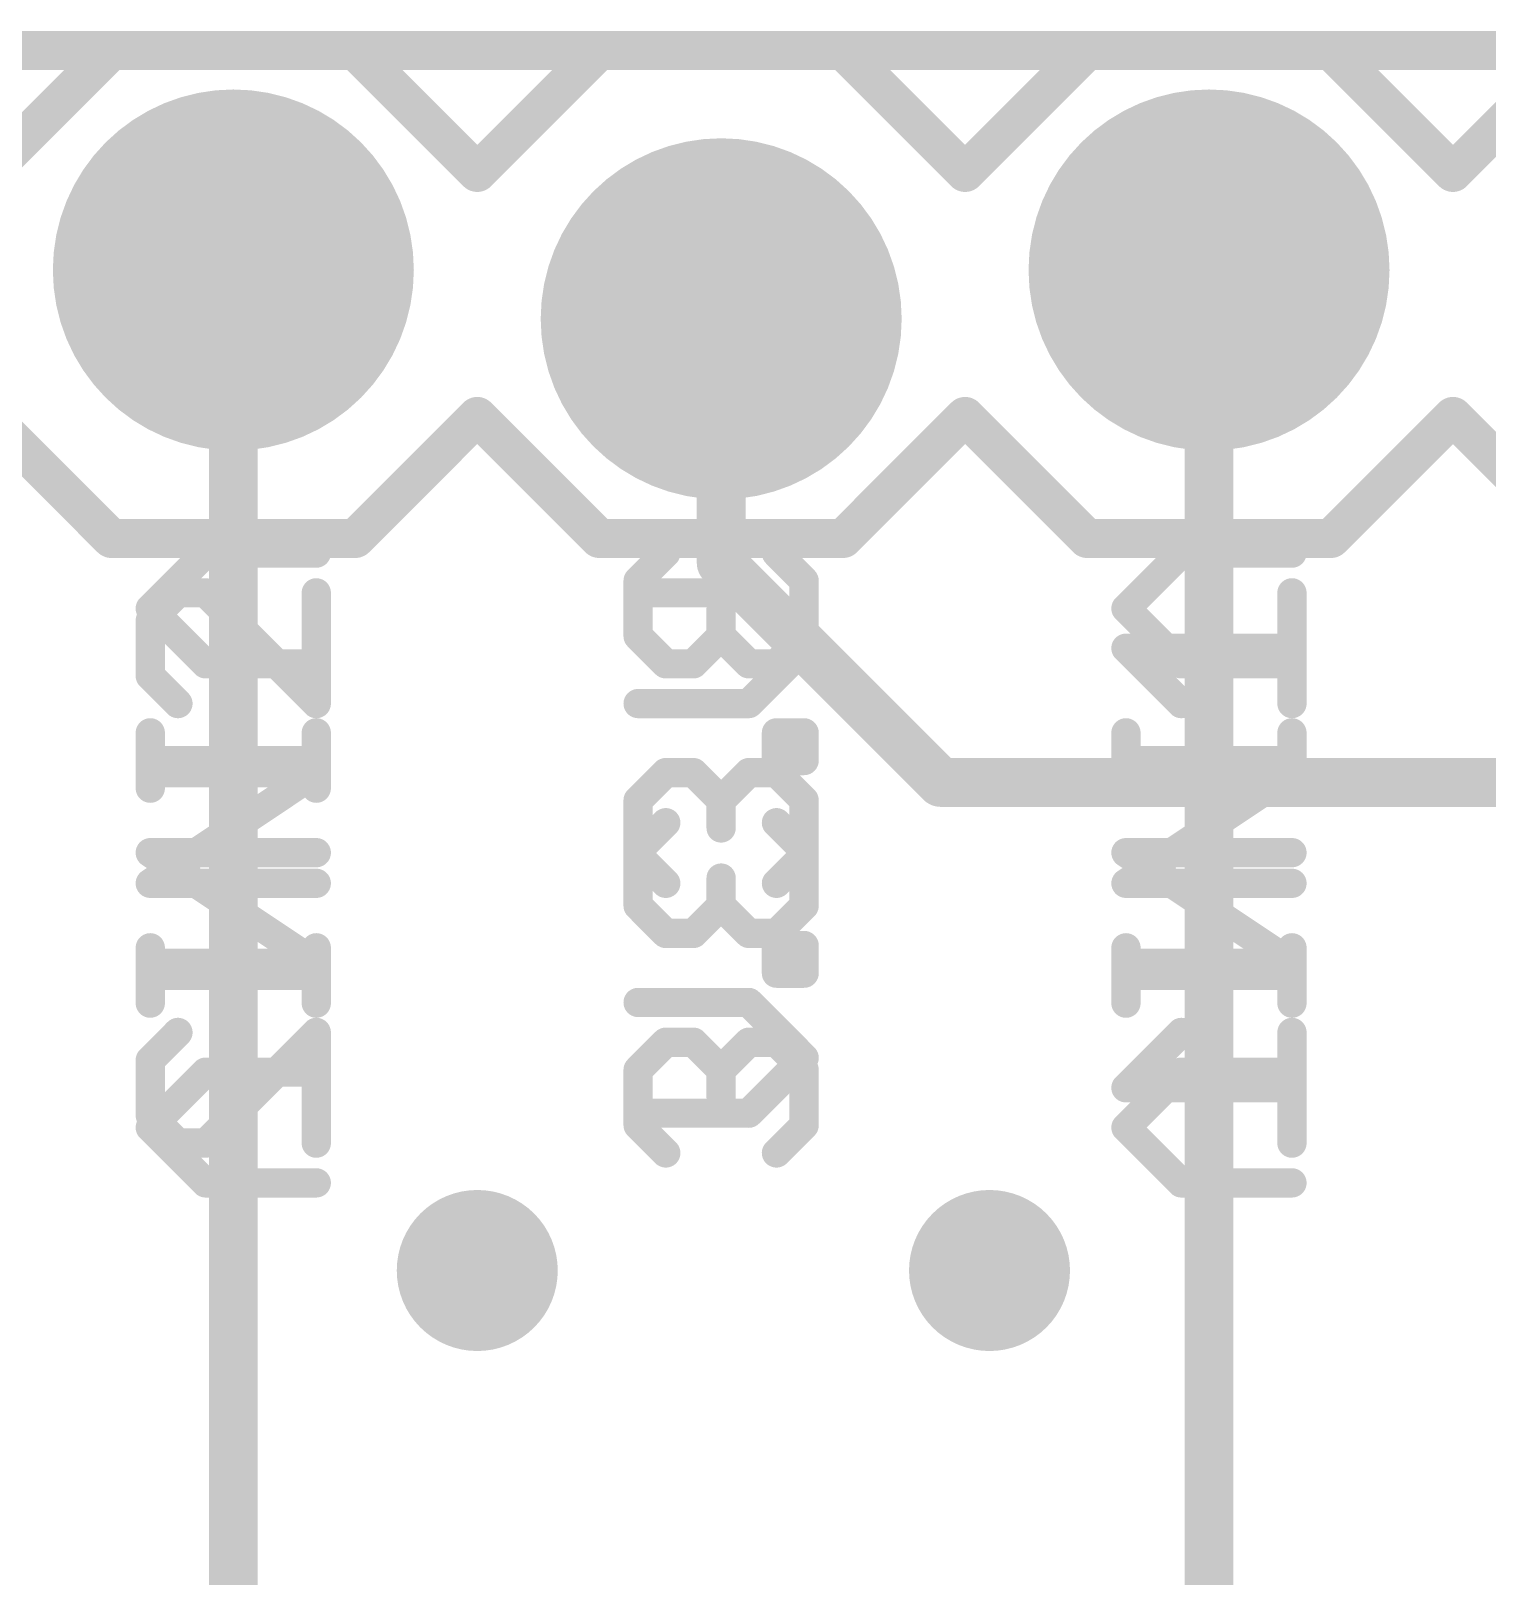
# Model space of a CAD drawing. Extents: x -22 to 88, y -20 to 45.
# Drawn here: x 10.38 to 17.96, y 36.51 to 44.55 of the extents above; entities that cross this region are included whole.
import ezdxf

# ---------------------------------------------------------------- set-up
doc = ezdxf.new("R2010")
doc.units = 0
for name, color, linetype in [('1', 12, 'CONTINUOUS'), ('16', 132, 'CONTINUOUS'), ('17', 110, 'CONTINUOUS'), ('18', 110, 'CONTINUOUS'), ('20', 53, 'CONTINUOUS'), ('21', 41, 'CONTINUOUS'), ('22', 40, 'CONTINUOUS'), ('51', 53, 'CONTINUOUS')]:
    doc.layers.add(name, color=color, linetype=linetype)

# ---------------------------------------------------------------- blocks, each defined once
blk = doc.blocks.new('RECT')
blk.add_solid([(-0.5, -0.5), (0.5, -0.5), (-0.5, 0.5), (0.5, 0.5)])
blk = doc.blocks.new('ROUNDP')
at = {"const_width": 0.5}
blk.add_lwpolyline([(0, -0.25, 1), (0, 0.25, 1), (0, -0.25)], format="xyb", dxfattribs=at)
blk = doc.blocks.new('ROUNDV')
at = {"const_width": 0.5}
blk.add_lwpolyline([(0, -0.25, 1), (0, 0.25, 1), (0, -0.25)], format="xyb", dxfattribs=at)

msp = doc.modelspace()

# ---------------------------------------------------------------- linework, layer by layer
at = {"layer": '1'}
for points, const_width in [([(1.778, 44.45), (28.702, 44.45)], 0.1524), ([(11.43, 35.56), (11.43, 43.307)], 0.254), ([(16.51, 35.687), (16.51, 43.307)], 0.254)]:
    msp.add_lwpolyline(points, dxfattribs=dict(at, const_width=const_width))
at = {"layer": '1', "const_width": 0.127}
for points in [[(11.4935, 43.307, 1), (11.3665, 43.307)], [(16.5735, 43.307, 1), (16.4465, 43.307)]]:
    msp.add_lwpolyline(points, format="xyb", dxfattribs=at)
at = {"layer": '16'}
for points, const_width in [([(1.778, 44.45), (28.702, 44.45)], 0.1524), ([(13.97, 41.783), (13.97, 43.053)], 0.254), ([(15.113, 40.64), (13.97, 41.783)], 0.254), ([(20.828, 40.64), (15.113, 40.64)], 0.254)]:
    msp.add_lwpolyline(points, dxfattribs=dict(at, const_width=const_width))
at = {"layer": '16', "const_width": 0.127}
for points in [[(14.0335, 43.053, 1), (13.9065, 43.053)], [(14.0149, 41.8279, 1), (13.9251, 41.7381)], [(13.9065, 41.783, 1), (14.0335, 41.783)], [(15.113, 40.7035, 1), (15.113, 40.5765)], [(15.0681, 40.5951, 1), (15.1579, 40.6849)]]:
    msp.add_lwpolyline(points, format="xyb", dxfattribs=at)
at = {"layer": '20', "const_width": 0.2032}
msp.add_lwpolyline([(1.778, 44.45), (28.702, 44.45)], dxfattribs=at)
at = {"layer": '21'}
for points, const_width in [([(10.16, 43.815), (10.795, 44.45)], 0.2032), ([(10.795, 44.45), (12.065, 44.45)], 0.2032), ([(12.065, 44.45), (12.7, 43.815)], 0.2032), ([(13.335, 44.45), (12.7, 43.815)], 0.2032), ([(13.335, 44.45), (14.605, 44.45)], 0.2032), ([(14.605, 44.45), (15.24, 43.815)], 0.2032), ([(15.24, 43.815), (15.875, 44.45)], 0.2032), ([(15.875, 44.45), (17.145, 44.45)], 0.2032), ([(17.145, 44.45), (17.78, 43.815)], 0.2032), ([(17.78, 43.815), (18.415, 44.45)], 0.2032), ([(10.795, 41.91), (10.16, 42.545)], 0.2032), ([(12.7, 42.545), (12.065, 41.91)], 0.2032), ([(12.7, 42.545), (13.335, 41.91)], 0.2032), ([(15.24, 42.545), (14.605, 41.91)], 0.2032), ([(15.875, 41.91), (15.24, 42.545)], 0.2032), ([(17.78, 42.545), (17.145, 41.91)], 0.2032), ([(18.415, 41.91), (17.78, 42.545)], 0.2032), ([(12.065, 41.91), (10.795, 41.91)], 0.2032), ([(14.605, 41.91), (13.335, 41.91)], 0.2032), ([(17.145, 41.91), (15.875, 41.91)], 0.2032), ([(11.1415, 41.6269), (10.9975, 41.4828)], 0.1524), ([(11.2856, 41.6269), (11.1415, 41.6269)], 0.1524), ([(11.8618, 41.0507), (11.2856, 41.6269)], 0.1524), ([(11.8618, 41.6269), (11.8618, 41.0507)], 0.1524), ([(14.1137, 41.6269), (13.5375, 41.6269)], 0.1524), ([(14.4018, 41.3388), (14.1137, 41.6269)], 0.1524), ([(16.9418, 41.0507), (16.9418, 41.6269)], 0.1524), ([(10.9975, 41.4828), (10.9975, 41.1947)], 0.1524), ([(14.1137, 41.0507), (14.4018, 41.3388)], 0.1524), ([(16.3656, 41.0507), (16.0775, 41.3388)], 0.1524), ([(16.0775, 41.3388), (16.9418, 41.3388)], 0.1524), ([(10.9975, 41.1947), (11.1415, 41.0507)], 0.1524), ([(13.5375, 41.0507), (14.1137, 41.0507)], 0.1524), ([(10.9975, 40.1152), (11.8618, 40.6914)], 0.1524), ([(11.8618, 40.6914), (10.9975, 40.6914)], 0.1524), ([(13.5375, 40.5473), (13.6815, 40.6914)], 0.1524), ([(13.6815, 40.6914), (13.8256, 40.6914)], 0.1524), ([(13.8256, 40.6914), (13.9696, 40.5473)], 0.1524), ([(13.9696, 40.5473), (14.1137, 40.6914)], 0.1524), ([(14.1137, 40.6914), (14.2577, 40.6914)], 0.1524), ([(14.2577, 40.6914), (14.4018, 40.5473)], 0.1524), ([(16.0775, 40.1152), (16.9418, 40.6914)], 0.1524), ([(16.9418, 40.6914), (16.0775, 40.6914)], 0.1524), ([(13.5375, 40.2592), (13.5375, 40.5473)], 0.1524), ([(13.9696, 40.5473), (13.9696, 40.4033)], 0.1524), ([(14.4018, 40.5473), (14.4018, 40.2592)], 0.1524), ([(13.6815, 40.1152), (13.5375, 40.2592)], 0.1524), ([(14.4018, 40.2592), (14.2577, 40.1152)], 0.1524), ([(11.8618, 40.1152), (10.9975, 40.1152)], 0.1524), ([(16.9418, 40.1152), (16.0775, 40.1152)], 0.1524), ([(10.9975, 39.4915), (10.9975, 39.7796)], 0.1524), ([(11.8618, 39.4915), (11.8618, 39.7796)], 0.1524), ([(14.2577, 39.6474), (14.2577, 39.7915)], 0.1524), ([(14.2577, 39.7915), (14.4018, 39.7915)], 0.1524), ([(14.4018, 39.7915), (14.4018, 39.6474)], 0.1524), ([(16.0775, 39.4915), (16.0775, 39.7796)], 0.1524), ([(16.9418, 39.4915), (16.9418, 39.7796)], 0.1524), ([(11.8618, 39.6355), (10.9975, 39.6355)], 0.1524), ([(14.4018, 39.6474), (14.2577, 39.6474)], 0.1524), ([(16.9418, 39.6355), (16.0775, 39.6355)], 0.1524), ([(13.5375, 39.1441), (13.6815, 39.2881)], 0.1524), ([(13.6815, 39.2881), (13.8256, 39.2881)], 0.1524), ([(13.8256, 39.2881), (13.9696, 39.1441)], 0.1524), ([(13.9696, 39.1441), (14.1137, 39.2881)], 0.1524), ([(14.1137, 39.2881), (14.2577, 39.2881)], 0.1524), ([(14.2577, 39.2881), (14.4018, 39.1441)], 0.1524), ([(10.9975, 38.8441), (11.2856, 39.1322)], 0.1524), ([(11.2856, 39.1322), (11.8618, 39.1322)], 0.1524), ([(11.4296, 38.556), (11.4296, 39.1322)], 0.1524), ([(13.5375, 38.8559), (13.5375, 39.1441)], 0.1524), ([(13.9696, 39.1441), (13.9696, 39)], 0.1524), ([(14.4018, 39.1441), (14.4018, 38.8559)], 0.1524), ([(16.0775, 38.8441), (16.3656, 39.1322)], 0.1524), ([(16.3656, 39.1322), (16.9418, 39.1322)], 0.1524), ([(16.5096, 38.556), (16.5096, 39.1322)], 0.1524), ([(13.6815, 38.7119), (13.5375, 38.8559)], 0.1524), ([(14.4018, 38.8559), (14.2577, 38.7119)], 0.1524), ([(11.2856, 38.556), (10.9975, 38.8441)], 0.1524), ([(16.3656, 38.556), (16.0775, 38.8441)], 0.1524), ([(11.8618, 38.556), (11.2856, 38.556)], 0.1524), ([(16.9418, 38.556), (16.3656, 38.556)], 0.1524)]:
    msp.add_lwpolyline(points, dxfattribs=dict(at, const_width=const_width))
for points, const_width in [([(10.795, 44.5008, 1), (10.795, 44.3992)], 0.1016), ([(10.8309, 44.4141, 1), (10.7591, 44.4859)], 0.1016), ([(12.1009, 44.4859, 1), (12.0291, 44.4141)], 0.1016), ([(12.065, 44.3992, 1), (12.065, 44.5008)], 0.1016), ([(13.335, 44.5008, 1), (13.335, 44.3992)], 0.1016), ([(13.3709, 44.4141, 1), (13.2991, 44.4859)], 0.1016), ([(14.6409, 44.4859, 1), (14.5691, 44.4141)], 0.1016), ([(14.605, 44.3992, 1), (14.605, 44.5008)], 0.1016), ([(15.875, 44.5008, 1), (15.875, 44.3992)], 0.1016), ([(15.9109, 44.4141, 1), (15.8391, 44.4859)], 0.1016), ([(17.1809, 44.4859, 1), (17.1091, 44.4141)], 0.1016), ([(17.145, 44.3992, 1), (17.145, 44.5008)], 0.1016), ([(12.6641, 43.8509, 1), (12.7359, 43.7791)], 0.1016), ([(12.6641, 43.7791, 1), (12.7359, 43.8509)], 0.1016), ([(15.2041, 43.8509, 1), (15.2759, 43.7791)], 0.1016), ([(15.2041, 43.7791, 1), (15.2759, 43.8509)], 0.1016), ([(17.7441, 43.8509, 1), (17.8159, 43.7791)], 0.1016), ([(17.7441, 43.7791, 1), (17.8159, 43.8509)], 0.1016), ([(12.7359, 42.5809, 1), (12.6641, 42.5091)], 0.1016), ([(12.7359, 42.5091, 1), (12.6641, 42.5809)], 0.1016), ([(15.2759, 42.5809, 1), (15.2041, 42.5091)], 0.1016), ([(15.2759, 42.5091, 1), (15.2041, 42.5809)], 0.1016), ([(17.8159, 42.5809, 1), (17.7441, 42.5091)], 0.1016), ([(17.8159, 42.5091, 1), (17.7441, 42.5809)], 0.1016), ([(10.795, 41.9608, 1), (10.795, 41.8592)], 0.1016), ([(10.7591, 41.8741, 1), (10.8309, 41.9459)], 0.1016), ([(12.0291, 41.9459, 1), (12.1009, 41.8741)], 0.1016), ([(12.065, 41.8592, 1), (12.065, 41.9608)], 0.1016), ([(13.335, 41.9608, 1), (13.335, 41.8592)], 0.1016), ([(13.2991, 41.8741, 1), (13.3709, 41.9459)], 0.1016), ([(14.5691, 41.9459, 1), (14.6409, 41.8741)], 0.1016), ([(14.605, 41.8592, 1), (14.605, 41.9608)], 0.1016), ([(15.875, 41.9608, 1), (15.875, 41.8592)], 0.1016), ([(15.8391, 41.8741, 1), (15.9109, 41.9459)], 0.1016), ([(17.1091, 41.9459, 1), (17.1809, 41.8741)], 0.1016), ([(17.145, 41.8592, 1), (17.145, 41.9608)], 0.1016), ([(11.1415, 41.665, 1), (11.1415, 41.5888)], 0.0762), ([(11.1685, 41.6, 1), (11.1146, 41.6538)], 0.0762), ([(11.3125, 41.6538, 1), (11.2586, 41.6)], 0.0762), ([(11.2856, 41.5888, 1), (11.2856, 41.665)], 0.0762), ([(11.8999, 41.6269, 1), (11.8237, 41.6269)], 0.0762), ([(13.5375, 41.665, 1), (13.5375, 41.5888)], 0.0762), ([(14.1406, 41.6538, 1), (14.0867, 41.6)], 0.0762), ([(14.1137, 41.5888, 1), (14.1137, 41.665)], 0.0762), ([(16.9799, 41.6269, 1), (16.9037, 41.6269)], 0.0762), ([(10.9705, 41.5098, 1), (11.0244, 41.4559)], 0.0762), ([(11.0356, 41.4828, 1), (10.9594, 41.4828)], 0.0762), ([(14.4287, 41.3119, 1), (14.3749, 41.3657)], 0.0762), ([(14.3749, 41.3119, 1), (14.4287, 41.3657)], 0.0762), ([(16.1044, 41.3657, 1), (16.0505, 41.3118)], 0.0762), ([(16.0775, 41.3769, 1), (16.0775, 41.3007)], 0.0762), ([(16.9418, 41.3007, 1), (16.9418, 41.3769)], 0.0762), ([(11.0244, 41.2217, 1), (10.9705, 41.1678)], 0.0762), ([(10.9594, 41.1947, 1), (11.0356, 41.1947)], 0.0762), ([(11.1146, 41.0237, 1), (11.1685, 41.0776)], 0.0762), ([(11.8349, 41.0237, 1), (11.8887, 41.0776)], 0.0762), ([(13.5375, 41.0888, 1), (13.5375, 41.0126)], 0.0762), ([(14.0867, 41.0776, 1), (14.1406, 41.0237)], 0.0762), ([(14.1137, 41.0126, 1), (14.1137, 41.0888)], 0.0762), ([(16.3386, 41.0237, 1), (16.3925, 41.0776)], 0.0762), ([(11.8237, 41.0507, 1), (11.8999, 41.0507)], 0.0762), ([(16.9037, 41.0507, 1), (16.9799, 41.0507)], 0.0762), ([(10.9975, 40.7295, 1), (10.9975, 40.6533)], 0.0762), ([(11.8829, 40.6597, 1), (11.8407, 40.7231)], 0.0762), ([(11.8618, 40.6533, 1), (11.8618, 40.7295)], 0.0762), ([(13.6815, 40.7295, 1), (13.6815, 40.6533)], 0.0762), ([(13.7085, 40.6644, 1), (13.6546, 40.7183)], 0.0762), ([(13.8525, 40.7183, 1), (13.7986, 40.6644)], 0.0762), ([(13.8256, 40.6533, 1), (13.8256, 40.7295)], 0.0762), ([(14.1137, 40.7295, 1), (14.1137, 40.6533)], 0.0762), ([(14.1406, 40.6644, 1), (14.0867, 40.7183)], 0.0762), ([(14.2847, 40.7183, 1), (14.2308, 40.6644)], 0.0762), ([(14.2577, 40.6533, 1), (14.2577, 40.7295)], 0.0762), ([(16.0775, 40.7295, 1), (16.0775, 40.6533)], 0.0762), ([(16.9629, 40.6597, 1), (16.9207, 40.7231)], 0.0762), ([(16.9418, 40.6533, 1), (16.9418, 40.7295)], 0.0762), ([(13.5105, 40.5743, 1), (13.5644, 40.5204)], 0.0762), ([(13.5756, 40.5473, 1), (13.4994, 40.5473)], 0.0762), ([(14.0077, 40.5473, 1), (13.9315, 40.5473)], 0.0762), ([(13.9427, 40.5743, 1), (13.9966, 40.5204)], 0.0762), ([(13.9427, 40.5204, 1), (13.9966, 40.5743)], 0.0762), ([(14.4399, 40.5473, 1), (14.3637, 40.5473)], 0.0762), ([(14.3749, 40.5204, 1), (14.4287, 40.5743)], 0.0762), ([(13.9315, 40.4033, 1), (14.0077, 40.4033)], 0.0762), ([(13.5644, 40.2862, 1), (13.5105, 40.2323)], 0.0762), ([(13.4994, 40.2592, 1), (13.5756, 40.2592)], 0.0762), ([(14.3637, 40.2592, 1), (14.4399, 40.2592)], 0.0762), ([(14.4287, 40.2323, 1), (14.3749, 40.2862)], 0.0762), ([(10.9763, 40.1469, 1), (11.0186, 40.0835)], 0.0762), ([(10.9975, 40.1533, 1), (10.9975, 40.0771)], 0.0762), ([(11.8618, 40.0771, 1), (11.8618, 40.1533)], 0.0762), ([(13.6546, 40.0882, 1), (13.7085, 40.1421)], 0.0762), ([(14.2308, 40.1421, 1), (14.2847, 40.0882)], 0.0762), ([(16.0563, 40.1469, 1), (16.0986, 40.0835)], 0.0762), ([(16.0775, 40.1533, 1), (16.0775, 40.0771)], 0.0762), ([(16.9418, 40.0771, 1), (16.9418, 40.1533)], 0.0762), ([(11.0356, 39.7796, 1), (10.9594, 39.7796)], 0.0762), ([(11.8999, 39.7796, 1), (11.8237, 39.7796)], 0.0762), ([(14.2958, 39.7915, 1), (14.2196, 39.7915)], 0.0762), ([(14.2577, 39.8296, 1), (14.2577, 39.7534)], 0.0762), ([(14.4399, 39.7915, 1), (14.3637, 39.7915)], 0.0762), ([(14.4018, 39.7534, 1), (14.4018, 39.8296)], 0.0762), ([(16.1156, 39.7796, 1), (16.0394, 39.7796)], 0.0762), ([(16.9799, 39.7796, 1), (16.9037, 39.7796)], 0.0762), ([(10.9975, 39.6736, 1), (10.9975, 39.5974)], 0.0762), ([(11.8618, 39.5974, 1), (11.8618, 39.6736)], 0.0762), ([(14.2577, 39.6855, 1), (14.2577, 39.6093)], 0.0762), ([(14.2196, 39.6474, 1), (14.2958, 39.6474)], 0.0762), ([(14.3637, 39.6474, 1), (14.4399, 39.6474)], 0.0762), ([(14.4018, 39.6093, 1), (14.4018, 39.6855)], 0.0762), ([(16.0775, 39.6736, 1), (16.0775, 39.5974)], 0.0762), ([(16.9418, 39.5974, 1), (16.9418, 39.6736)], 0.0762), ([(10.9594, 39.4915, 1), (11.0356, 39.4915)], 0.0762), ([(11.8237, 39.4915, 1), (11.8999, 39.4915)], 0.0762), ([(16.0394, 39.4915, 1), (16.1156, 39.4915)], 0.0762), ([(16.9037, 39.4915, 1), (16.9799, 39.4915)], 0.0762), ([(13.6815, 39.3262, 1), (13.6815, 39.25)], 0.0762), ([(13.7085, 39.2612, 1), (13.6546, 39.3151)], 0.0762), ([(13.8525, 39.3151, 1), (13.7986, 39.2612)], 0.0762), ([(13.8256, 39.25, 1), (13.8256, 39.3262)], 0.0762), ([(14.1137, 39.3262, 1), (14.1137, 39.25)], 0.0762), ([(14.1406, 39.2612, 1), (14.0867, 39.3151)], 0.0762), ([(14.2847, 39.3151, 1), (14.2308, 39.2612)], 0.0762), ([(14.2577, 39.25, 1), (14.2577, 39.3262)], 0.0762), ([(11.2856, 39.1703, 1), (11.2856, 39.0941)], 0.0762), ([(11.3125, 39.1052, 1), (11.2586, 39.1591)], 0.0762), ([(11.4677, 39.1322, 1), (11.3915, 39.1322)], 0.0762), ([(11.8618, 39.0941, 1), (11.8618, 39.1703)], 0.0762), ([(13.5105, 39.171, 1), (13.5644, 39.1171)], 0.0762), ([(13.5756, 39.1441, 1), (13.4994, 39.1441)], 0.0762), ([(14.0077, 39.1441, 1), (13.9315, 39.1441)], 0.0762), ([(13.9427, 39.171, 1), (13.9966, 39.1171)], 0.0762), ([(13.9427, 39.1171, 1), (13.9966, 39.171)], 0.0762), ([(14.4399, 39.1441, 1), (14.3637, 39.1441)], 0.0762), ([(14.3749, 39.1171, 1), (14.4287, 39.171)], 0.0762), ([(16.3656, 39.1703, 1), (16.3656, 39.0941)], 0.0762), ([(16.3925, 39.1052, 1), (16.3386, 39.1591)], 0.0762), ([(16.5477, 39.1322, 1), (16.4715, 39.1322)], 0.0762), ([(16.9418, 39.0941, 1), (16.9418, 39.1703)], 0.0762), ([(13.9315, 39, 1), (14.0077, 39)], 0.0762), ([(13.5644, 38.8829, 1), (13.5105, 38.829)], 0.0762), ([(14.4287, 38.829, 1), (14.3749, 38.8829)], 0.0762), ([(11.0244, 38.871, 1), (10.9705, 38.8171)], 0.0762), ([(10.9705, 38.871, 1), (11.0244, 38.8171)], 0.0762), ([(13.4994, 38.8559, 1), (13.5756, 38.8559)], 0.0762), ([(14.3637, 38.8559, 1), (14.4399, 38.8559)], 0.0762), ([(16.1044, 38.871, 1), (16.0505, 38.8171)], 0.0762), ([(16.0505, 38.871, 1), (16.1044, 38.8171)], 0.0762), ([(13.6546, 38.6849, 1), (13.7085, 38.7388)], 0.0762), ([(14.2308, 38.7388, 1), (14.2847, 38.6849)], 0.0762), ([(11.2856, 38.5941, 1), (11.2856, 38.5179)], 0.0762), ([(11.2586, 38.529, 1), (11.3125, 38.5829)], 0.0762), ([(11.8618, 38.5179, 1), (11.8618, 38.5941)], 0.0762), ([(16.3656, 38.5941, 1), (16.3656, 38.5179)], 0.0762), ([(16.3386, 38.529, 1), (16.3925, 38.5829)], 0.0762), ([(16.9418, 38.5179, 1), (16.9418, 38.5941)], 0.0762), ([(11.3915, 38.556, 1), (11.4677, 38.556)], 0.0762), ([(16.4715, 38.556, 1), (16.5477, 38.556)], 0.0762)]:
    msp.add_lwpolyline(points, format="xyb", dxfattribs=dict(at, const_width=const_width))
at = {"layer": '22', "const_width": 0.1524}
for points in [[(11.2856, 41.8338), (10.9975, 41.5457)], [(11.8618, 41.8338), (11.2856, 41.8338)], [(11.4296, 41.8338), (11.4296, 41.2576)], [(13.6815, 41.8338), (13.5375, 41.6897)], [(14.4018, 41.6897), (14.2577, 41.8338)], [(16.3656, 41.8338), (16.0775, 41.5457)], [(16.9418, 41.8338), (16.3656, 41.8338)], [(16.5096, 41.8338), (16.5096, 41.2576)], [(13.5375, 41.6897), (13.5375, 41.4016)], [(14.4018, 41.4016), (14.4018, 41.6897)], [(10.9975, 41.5457), (11.2856, 41.2576)], [(13.9696, 41.4016), (13.9696, 41.5457)], [(16.0775, 41.5457), (16.3656, 41.2576)], [(13.5375, 41.4016), (13.6815, 41.2576)], [(13.8256, 41.2576), (13.9696, 41.4016)], [(13.9696, 41.4016), (14.1137, 41.2576)], [(14.2577, 41.2576), (14.4018, 41.4016)], [(11.2856, 41.2576), (11.8618, 41.2576)], [(13.6815, 41.2576), (13.8256, 41.2576)], [(14.1137, 41.2576), (14.2577, 41.2576)], [(16.3656, 41.2576), (16.9418, 41.2576)], [(10.9975, 40.8983), (10.9975, 40.6102)], [(11.8618, 40.8983), (11.8618, 40.6102)], [(14.4018, 40.8983), (14.2577, 40.8983)], [(14.2577, 40.8983), (14.2577, 40.7542)], [(14.4018, 40.7542), (14.4018, 40.8983)], [(16.0775, 40.8983), (16.0775, 40.6102)], [(16.9418, 40.8983), (16.9418, 40.6102)], [(11.8618, 40.7542), (10.9975, 40.7542)], [(14.2577, 40.7542), (14.4018, 40.7542)], [(16.9418, 40.7542), (16.0775, 40.7542)], [(13.6815, 40.4305), (13.5375, 40.2865)], [(14.4018, 40.2865), (14.2577, 40.4305)], [(11.8618, 40.2746), (10.9975, 40.2746)], [(10.9975, 40.2746), (11.8618, 39.6984)], [(13.5375, 40.2865), (13.5375, 39.9984)], [(14.4018, 39.9984), (14.4018, 40.2865)], [(16.9418, 40.2746), (16.0775, 40.2746)], [(16.0775, 40.2746), (16.9418, 39.6984)], [(13.9696, 39.9984), (13.9696, 40.1424)], [(13.5375, 39.9984), (13.6815, 39.8543)], [(13.8256, 39.8543), (13.9696, 39.9984)], [(13.9696, 39.9984), (14.1137, 39.8543)], [(14.2577, 39.8543), (14.4018, 39.9984)], [(13.6815, 39.8543), (13.8256, 39.8543)], [(14.1137, 39.8543), (14.2577, 39.8543)], [(11.8618, 39.6984), (10.9975, 39.6984)], [(16.9418, 39.6984), (16.0775, 39.6984)], [(13.5375, 39.495), (14.1137, 39.495)], [(14.1137, 39.495), (14.4018, 39.2069)], [(10.9975, 39.195), (11.1415, 39.3391)], [(11.8618, 39.3391), (11.2856, 38.7629)], [(11.8618, 38.7629), (11.8618, 39.3391)], [(16.3656, 39.3391), (16.0775, 39.051)], [(16.9418, 39.3391), (16.9418, 38.7629)], [(10.9975, 38.9069), (10.9975, 39.195)], [(14.4018, 39.2069), (14.1137, 38.9188)], [(16.0775, 39.051), (16.9418, 39.051)], [(11.1415, 38.7629), (10.9975, 38.9069)], [(14.1137, 38.9188), (13.5375, 38.9188)], [(11.2856, 38.7629), (11.1415, 38.7629)]]:
    msp.add_lwpolyline(points, dxfattribs=at)
at = {"layer": '22', "const_width": 0.0762}
for points in [[(11.2856, 41.8719, 1), (11.2856, 41.7957)], [(11.3125, 41.8069, 1), (11.2586, 41.8607)], [(11.4677, 41.8338, 1), (11.3915, 41.8338)], [(11.8618, 41.7957, 1), (11.8618, 41.8719)], [(13.7085, 41.8069, 1), (13.6546, 41.8607)], [(14.2847, 41.8607, 1), (14.2308, 41.8069)], [(16.3656, 41.8719, 1), (16.3656, 41.7957)], [(16.3925, 41.8069, 1), (16.3386, 41.8607)], [(16.5477, 41.8338, 1), (16.4715, 41.8338)], [(16.9418, 41.7957, 1), (16.9418, 41.8719)], [(13.5105, 41.7167, 1), (13.5644, 41.6628)], [(13.5756, 41.6897, 1), (13.4994, 41.6897)], [(14.4399, 41.6897, 1), (14.3637, 41.6897)], [(14.3749, 41.6628, 1), (14.4287, 41.7167)], [(11.0244, 41.5726, 1), (10.9705, 41.5187)], [(10.9705, 41.5726, 1), (11.0244, 41.5187)], [(14.0077, 41.5457, 1), (13.9315, 41.5457)], [(16.1044, 41.5726, 1), (16.0505, 41.5187)], [(16.0505, 41.5726, 1), (16.1044, 41.5187)], [(13.5644, 41.4286, 1), (13.5105, 41.3747)], [(13.4994, 41.4016, 1), (13.5756, 41.4016)], [(13.9966, 41.4286, 1), (13.9427, 41.3747)], [(13.9315, 41.4016, 1), (14.0077, 41.4016)], [(13.9966, 41.3747, 1), (13.9427, 41.4286)], [(14.3637, 41.4016, 1), (14.4399, 41.4016)], [(14.4287, 41.3747, 1), (14.3749, 41.4286)], [(11.2856, 41.2957, 1), (11.2856, 41.2195)], [(11.2586, 41.2306, 1), (11.3125, 41.2845)], [(11.3915, 41.2576, 1), (11.4677, 41.2576)], [(11.8618, 41.2195, 1), (11.8618, 41.2957)], [(13.6815, 41.2957, 1), (13.6815, 41.2195)], [(13.6546, 41.2306, 1), (13.7085, 41.2845)], [(13.7986, 41.2845, 1), (13.8525, 41.2306)], [(13.8256, 41.2195, 1), (13.8256, 41.2957)], [(14.1137, 41.2957, 1), (14.1137, 41.2195)], [(14.0867, 41.2306, 1), (14.1406, 41.2845)], [(14.2308, 41.2845, 1), (14.2847, 41.2306)], [(14.2577, 41.2195, 1), (14.2577, 41.2957)], [(16.3656, 41.2957, 1), (16.3656, 41.2195)], [(16.3386, 41.2306, 1), (16.3925, 41.2845)], [(16.4715, 41.2576, 1), (16.5477, 41.2576)], [(16.9418, 41.2195, 1), (16.9418, 41.2957)], [(11.0356, 40.8983, 1), (10.9594, 40.8983)], [(11.8999, 40.8983, 1), (11.8237, 40.8983)], [(14.2577, 40.9364, 1), (14.2577, 40.8602)], [(14.2958, 40.8983, 1), (14.2196, 40.8983)], [(14.4399, 40.8983, 1), (14.3637, 40.8983)], [(14.4018, 40.8602, 1), (14.4018, 40.9364)], [(16.1156, 40.8983, 1), (16.0394, 40.8983)], [(16.9799, 40.8983, 1), (16.9037, 40.8983)], [(10.9975, 40.7923, 1), (10.9975, 40.7161)], [(11.8618, 40.7161, 1), (11.8618, 40.7923)], [(14.2577, 40.7923, 1), (14.2577, 40.7161)], [(14.2196, 40.7542, 1), (14.2958, 40.7542)], [(14.3637, 40.7542, 1), (14.4399, 40.7542)], [(14.4018, 40.7161, 1), (14.4018, 40.7923)], [(16.0775, 40.7923, 1), (16.0775, 40.7161)], [(16.9418, 40.7161, 1), (16.9418, 40.7923)], [(10.9594, 40.6102, 1), (11.0356, 40.6102)], [(11.8237, 40.6102, 1), (11.8999, 40.6102)], [(16.0394, 40.6102, 1), (16.1156, 40.6102)], [(16.9037, 40.6102, 1), (16.9799, 40.6102)], [(13.7085, 40.4036, 1), (13.6546, 40.4575)], [(14.2847, 40.4575, 1), (14.2308, 40.4036)], [(11.0186, 40.3063, 1), (10.9763, 40.2429)], [(10.9975, 40.3127, 1), (10.9975, 40.2365)], [(11.8618, 40.2365, 1), (11.8618, 40.3127)], [(13.5105, 40.3134, 1), (13.5644, 40.2595)], [(13.5756, 40.2865, 1), (13.4994, 40.2865)], [(14.4399, 40.2865, 1), (14.3637, 40.2865)], [(14.3749, 40.2595, 1), (14.4287, 40.3134)], [(16.0986, 40.3063, 1), (16.0563, 40.2429)], [(16.0775, 40.3127, 1), (16.0775, 40.2365)], [(16.9418, 40.2365, 1), (16.9418, 40.3127)], [(14.0077, 40.1424, 1), (13.9315, 40.1424)], [(13.5644, 40.0253, 1), (13.5105, 39.9714)], [(13.9966, 40.0253, 1), (13.9427, 39.9714)], [(13.9966, 39.9714, 1), (13.9427, 40.0253)], [(14.4287, 39.9714, 1), (14.3749, 40.0253)], [(13.4994, 39.9984, 1), (13.5756, 39.9984)], [(13.9315, 39.9984, 1), (14.0077, 39.9984)], [(14.3637, 39.9984, 1), (14.4399, 39.9984)], [(13.6815, 39.8924, 1), (13.6815, 39.8162)], [(13.6546, 39.8274, 1), (13.7085, 39.8812)], [(13.7986, 39.8812, 1), (13.8525, 39.8274)], [(13.8256, 39.8162, 1), (13.8256, 39.8924)], [(14.1137, 39.8924, 1), (14.1137, 39.8162)], [(14.0867, 39.8274, 1), (14.1406, 39.8812)], [(14.2308, 39.8812, 1), (14.2847, 39.8274)], [(14.2577, 39.8162, 1), (14.2577, 39.8924)], [(10.9975, 39.7365, 1), (10.9975, 39.6603)], [(11.8407, 39.6667, 1), (11.8829, 39.7301)], [(11.8618, 39.6603, 1), (11.8618, 39.7365)], [(16.0775, 39.7365, 1), (16.0775, 39.6603)], [(16.9207, 39.6667, 1), (16.9629, 39.7301)], [(16.9418, 39.6603, 1), (16.9418, 39.7365)], [(13.5375, 39.5331, 1), (13.5375, 39.4569)], [(14.1406, 39.5219, 1), (14.0867, 39.4681)], [(14.1137, 39.4569, 1), (14.1137, 39.5331)], [(11.1685, 39.3121, 1), (11.1146, 39.366)], [(11.8999, 39.3391, 1), (11.8237, 39.3391)], [(11.8887, 39.3121, 1), (11.8349, 39.366)], [(16.3925, 39.3121, 1), (16.3386, 39.366)], [(16.9799, 39.3391, 1), (16.9037, 39.3391)], [(10.9705, 39.222, 1), (11.0244, 39.1681)], [(11.0356, 39.195, 1), (10.9594, 39.195)], [(14.4287, 39.1799, 1), (14.3749, 39.2338)], [(14.3749, 39.1799, 1), (14.4287, 39.2338)], [(16.0505, 39.0779, 1), (16.1044, 39.024)], [(16.0775, 39.0891, 1), (16.0775, 39.0129)], [(16.9418, 39.0129, 1), (16.9418, 39.0891)], [(11.0244, 38.9339, 1), (10.9705, 38.88)], [(10.9594, 38.9069, 1), (11.0356, 38.9069)], [(13.5375, 38.9569, 1), (13.5375, 38.8807)], [(14.0867, 38.9457, 1), (14.1406, 38.8918)], [(14.1137, 38.8807, 1), (14.1137, 38.9569)], [(11.1415, 38.801, 1), (11.1415, 38.7248)], [(11.1146, 38.7359, 1), (11.1685, 38.7898)], [(11.2586, 38.7898, 1), (11.3125, 38.7359)], [(11.2856, 38.7248, 1), (11.2856, 38.801)], [(11.8237, 38.7629, 1), (11.8999, 38.7629)], [(16.9037, 38.7629, 1), (16.9799, 38.7629)]]:
    msp.add_lwpolyline(points, format="xyb", dxfattribs=at)

# ---------------------------------------------------------------- block references
at = {"layer": '17', "xscale": 1.8796, "yscale": 1.8796, "rotation": 90}
for p in [(11.43, 43.307), (11.43, 43.307), (16.51, 43.307), (16.51, 43.307), (13.97, 43.053), (13.97, 43.053)]:
    msp.add_blockref('ROUNDP', p, dxfattribs=at)
at = {"layer": '18', "xscale": 0.8382, "yscale": 0.8382}
for p in [(12.7, 38.1), (12.7, 38.1), (15.367, 38.1), (15.367, 38.1)]:
    msp.add_blockref('ROUNDV', p, dxfattribs=at)
at = {"layer": '51', "xscale": 0.508, "yscale": 0.508}
for p in [(11.43, 43.18), (13.97, 43.18), (16.51, 43.18)]:
    msp.add_blockref('RECT', p, dxfattribs=at)

doc.saveas('drawing.dxf')
